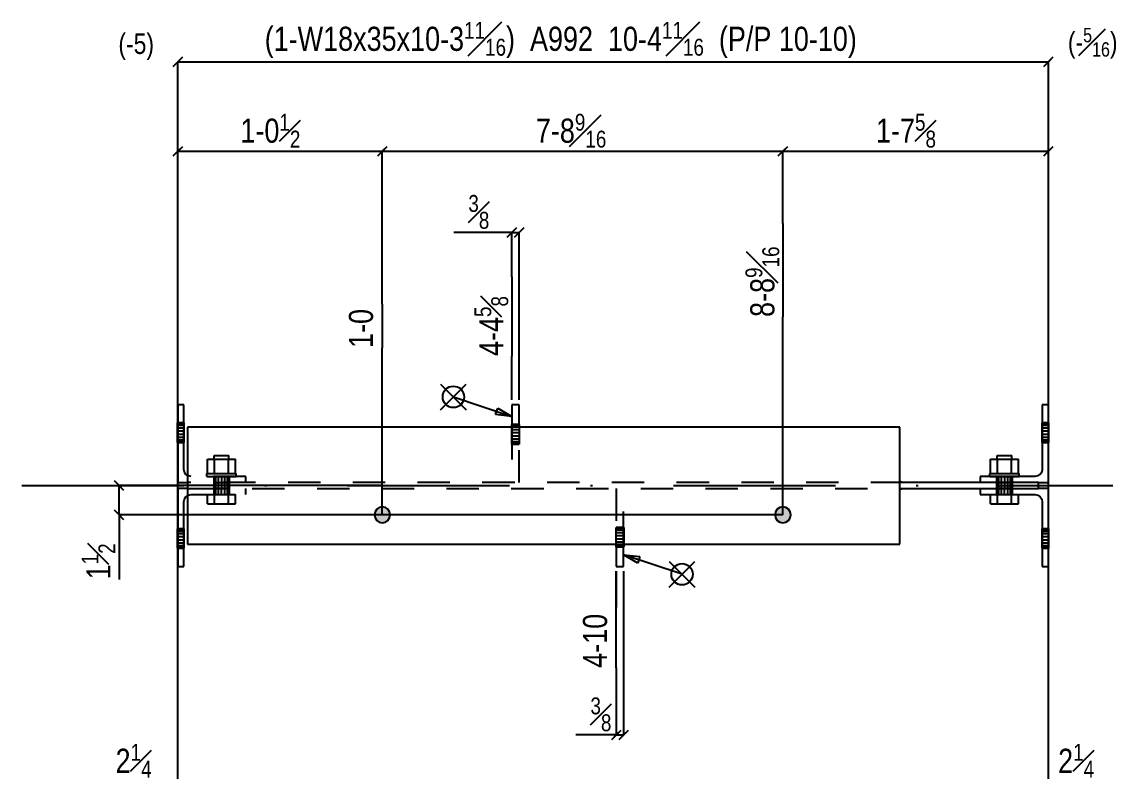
# Model space of a CAD drawing. Extents: x -15 to 112, y -62 to 53.
# Drawn here: x -3 to 53.2, y 14.1 to 52.5 of the extents above; entities that cross this region are included whole.
import ezdxf

# ---------------------------------------------------------------- set-up
doc = ezdxf.new("R2010")
doc.units = 0
doc.header["$LTSCALE"] = 83.105452
doc.header["$MEASUREMENT"] = 0
doc.linetypes.add('SDS2_5', pattern=[0.04, 0.02, -0.02])
doc.linetypes.add('SDS2_6', pattern=[0.2, 0.1, -0.05, 0, -0.05])
doc.layers.get('0').update_dxf_attribs({"linetype": 'CONTINUOUS'})
for name, color, linetype in [('OUTLINE', 7, 'CONTINUOUS'), ('SYSTEM_ANNOTATION', 7, 'CONTINUOUS'), ('USER_ADJUSTED', 7, 'CONTINUOUS'), ('USER_ANNOTATION', 7, 'CONTINUOUS')]:
    doc.layers.add(name, color=color, linetype=linetype)
doc.styles.add('ARIAL', font='arial.ttf', dxfattribs={"width": 0.8, "height": 0.2})

msp = doc.modelspace()

# ---------------------------------------------------------------- hatches: boundary and pattern name
for points in [[(15.5, 27.645), (15.345, 27.614), (15.213, 27.526), (15.125, 27.394), (15.094, 27.239), (15.125, 27.083), (15.213, 26.951), (15.345, 26.863), (15.5, 26.832), (15.655, 26.863), (15.787, 26.951), (15.875, 27.083), (15.906, 27.239), (15.875, 27.394), (15.787, 27.526), (15.655, 27.614), (15.5, 27.645)], [(36.062, 27.645), (35.907, 27.614), (35.775, 27.526), (35.687, 27.394), (35.656, 27.239), (35.687, 27.083), (35.775, 26.951), (35.907, 26.863), (36.062, 26.832), (36.218, 26.863), (36.35, 26.951), (36.438, 27.083), (36.469, 27.239), (36.438, 27.394), (36.35, 27.526), (36.218, 27.614), (36.062, 27.645)]]:
    msp.add_hatch(color=3).paths.add_polyline_path(points, flags=16)

# ---------------------------------------------------------------- linework, layer by layer
at = {"layer": 'OUTLINE', "color": 2, "linetype": 'CONTINUOUS'}
for p, q in [((5.312, 32.889), (5, 32.889)), ((5, 32.889), (5, 28.889)), ((5.312, 29.576), (5.312, 32.889)), ((22.525, 32.889), (22.15, 32.889)), ((22.15, 32.889), (22.15, 31.739)), ((22.525, 31.739), (22.525, 32.889)), ((49.688, 32.889), (49.375, 32.889)), ((49.375, 32.889), (49.375, 29.576)), ((49.688, 28.889), (49.688, 32.889)), ((5, 31.951), (4.995, 31.951)), ((5.317, 31.951), (5.312, 31.951)), ((42.062, 31.739), (5.5, 31.739)), ((5.5, 31.739), (5.5, 25.739)), ((22.15, 31.864), (22.145, 31.864)), ((22.53, 31.864), (22.525, 31.864)), ((42.062, 29.39), (42.062, 31.739)), ((49.375, 31.951), (49.37, 31.951)), ((49.693, 31.951), (49.688, 31.951)), ((4.995, 30.951), (5, 30.951)), ((5.312, 30.951), (5.317, 30.951)), ((49.37, 30.951), (49.375, 30.951)), ((49.688, 30.951), (49.693, 30.951)), ((22.145, 30.864), (22.15, 30.864)), ((22.525, 30.864), (22.53, 30.864)), ((5.341, 29.433), (5.312, 29.576)), ((5.422, 29.311), (5.341, 29.433)), ((5.5, 29.259), (5.422, 29.311)), ((6.844, 29.206), (6.844, 29.201)), ((7.656, 29.201), (7.656, 29.206)), ((42.062, 28.088), (42.062, 29.39)), ((47.031, 29.206), (47.031, 29.201)), ((47.844, 29.201), (47.844, 29.206)), ((49.144, 29.23), (49, 29.201)), ((49.265, 29.311), (49.144, 29.23)), ((49.346, 29.433), (49.265, 29.311)), ((49.375, 29.576), (49.346, 29.433)), ((5, 28.889), (5.5, 28.889)), ((6.844, 28.894), (6.844, 28.889)), ((6.844, 28.889), (6.844, 28.884)), ((7.656, 28.889), (7.656, 28.894)), ((7.656, 28.884), (7.656, 28.889)), ((42.084, 28.942), (42.062, 29.013)), ((42.101, 28.925), (42.084, 28.942)), ((42.209, 28.893), (42.101, 28.925)), ((42.241, 28.889), (42.209, 28.893)), ((42.371, 28.889), (42.241, 28.889)), ((42.562, 28.889), (42.371, 28.889)), ((49.188, 28.889), (42.562, 28.889)), ((49, 29.201), (46.188, 29.201)), ((46.188, 29.201), (46.188, 28.889)), ((47.031, 28.894), (47.031, 28.889)), ((47.031, 28.889), (47.031, 28.884)), ((47.844, 28.889), (47.844, 28.894)), ((47.844, 28.884), (47.844, 28.889)), ((49.188, 28.589), (49.188, 28.889)), ((49.188, 28.889), (49.688, 28.889)), ((5, 28.589), (5, 24.589)), ((5.5, 28.589), (5, 28.589)), ((5.341, 28.045), (5.422, 28.166)), ((5.422, 28.166), (5.5, 28.218)), ((6.844, 28.594), (6.844, 28.589)), ((6.844, 28.589), (6.844, 28.584)), ((6.844, 28.276), (6.844, 28.271)), ((7.656, 28.589), (7.656, 28.594)), ((7.656, 28.584), (7.656, 28.589)), ((7.656, 28.271), (7.656, 28.276)), ((42.062, 28.464), (42.084, 28.535)), ((42.062, 25.739), (42.062, 28.088)), ((42.084, 28.535), (42.101, 28.552)), ((42.101, 28.552), (42.209, 28.584)), ((42.209, 28.584), (42.241, 28.589)), ((42.241, 28.589), (42.371, 28.589)), ((42.371, 28.589), (42.562, 28.589)), ((42.562, 28.589), (49.188, 28.589)), ((46.188, 28.589), (46.188, 28.276)), ((46.188, 28.276), (49, 28.276)), ((47.031, 28.594), (47.031, 28.589)), ((47.031, 28.589), (47.031, 28.584)), ((47.031, 28.276), (47.031, 28.271)), ((47.844, 28.589), (47.844, 28.594)), ((47.844, 28.584), (47.844, 28.589)), ((47.844, 28.271), (47.844, 28.276)), ((49, 28.276), (49.144, 28.248)), ((49.144, 28.248), (49.265, 28.166)), ((49.688, 28.589), (49.188, 28.589)), ((49.265, 28.166), (49.346, 28.045)), ((49.688, 24.589), (49.688, 28.589)), ((5.312, 27.901), (5.341, 28.045)), ((5.312, 24.589), (5.312, 27.901)), ((49.346, 28.045), (49.375, 27.901)), ((49.375, 27.901), (49.375, 24.589)), ((5, 26.526), (4.995, 26.526)), ((5.317, 26.526), (5.312, 26.526)), ((27.51, 26.589), (27.505, 26.589)), ((27.89, 26.589), (27.885, 26.589)), ((49.375, 26.526), (49.37, 26.526)), ((49.693, 26.526), (49.688, 26.526)), ((4.995, 25.526), (5, 25.526)), ((5.312, 25.526), (5.317, 25.526)), ((5.5, 25.739), (42.062, 25.739)), ((27.505, 25.589), (27.51, 25.589)), ((27.51, 25.739), (27.51, 24.589)), ((27.885, 24.589), (27.885, 25.739)), ((27.885, 25.589), (27.89, 25.589)), ((49.37, 25.526), (49.375, 25.526)), ((49.688, 25.526), (49.693, 25.526)), ((5, 24.589), (5.312, 24.589)), ((27.51, 24.589), (27.885, 24.589)), ((49.375, 24.589), (49.688, 24.589))]:
    msp.add_line(p, q, dxfattribs=at)
at = {"layer": 'OUTLINE', "color": 1, "linetype": 'SDS2_5'}
for p, q in [((4.995, 31.92), (4.995, 31.951)), ((4.995, 31.832), (4.995, 31.92)), ((4.995, 31.92), (5, 31.92)), ((4.995, 31.7), (4.995, 31.832)), ((4.995, 31.832), (5, 31.832)), ((4.995, 31.545), (4.995, 31.7)), ((4.995, 31.7), (5, 31.7)), ((4.995, 31.357), (4.995, 31.545)), ((4.995, 31.545), (5, 31.545)), ((5.312, 31.951), (5, 31.951)), ((5, 31.92), (5.312, 31.92)), ((5, 31.832), (5.312, 31.832)), ((5, 31.7), (5.312, 31.7)), ((5, 31.545), (5.312, 31.545)), ((5.312, 31.92), (5.317, 31.92)), ((5.312, 31.832), (5.317, 31.832)), ((5.312, 31.7), (5.317, 31.7)), ((5.312, 31.545), (5.317, 31.545)), ((5.317, 31.951), (5.317, 31.92)), ((5.317, 31.92), (5.317, 31.832)), ((5.317, 31.832), (5.317, 31.7)), ((5.317, 31.7), (5.317, 31.545)), ((5.317, 31.545), (5.317, 31.357)), ((22.145, 31.833), (22.145, 31.864)), ((22.145, 31.833), (22.15, 31.833)), ((22.145, 31.745), (22.145, 31.833)), ((22.145, 31.745), (22.15, 31.745)), ((22.145, 31.613), (22.145, 31.745)), ((22.145, 31.613), (22.15, 31.613)), ((22.145, 31.457), (22.145, 31.613)), ((22.145, 31.457), (22.15, 31.457)), ((22.145, 31.27), (22.145, 31.457)), ((22.525, 31.864), (22.15, 31.864)), ((22.15, 31.833), (22.525, 31.833)), ((22.15, 31.745), (22.525, 31.745)), ((22.15, 31.739), (22.15, 28.889)), ((22.15, 31.613), (22.525, 31.613)), ((22.15, 31.457), (22.525, 31.457)), ((22.525, 31.833), (22.53, 31.833)), ((22.525, 31.745), (22.53, 31.745)), ((22.525, 28.889), (22.525, 31.739)), ((22.525, 31.613), (22.53, 31.613)), ((22.525, 31.457), (22.53, 31.457)), ((22.53, 31.864), (22.53, 31.833)), ((22.53, 31.833), (22.53, 31.745)), ((22.53, 31.745), (22.53, 31.613)), ((22.53, 31.613), (22.53, 31.457)), ((22.53, 31.457), (22.53, 31.27)), ((49.37, 31.92), (49.37, 31.951)), ((49.37, 31.92), (49.375, 31.92)), ((49.37, 31.832), (49.37, 31.92)), ((49.37, 31.832), (49.375, 31.832)), ((49.37, 31.7), (49.37, 31.832)), ((49.37, 31.7), (49.375, 31.7)), ((49.37, 31.545), (49.37, 31.7)), ((49.37, 31.545), (49.375, 31.545)), ((49.37, 31.357), (49.37, 31.545)), ((49.688, 31.951), (49.375, 31.951)), ((49.375, 31.92), (49.688, 31.92)), ((49.375, 31.832), (49.688, 31.832)), ((49.375, 31.7), (49.688, 31.7)), ((49.375, 31.545), (49.688, 31.545)), ((49.688, 31.92), (49.693, 31.92)), ((49.688, 31.832), (49.693, 31.832)), ((49.688, 31.7), (49.693, 31.7)), ((49.688, 31.545), (49.693, 31.545)), ((49.693, 31.951), (49.693, 31.92)), ((49.693, 31.92), (49.693, 31.832)), ((49.693, 31.832), (49.693, 31.7)), ((49.693, 31.7), (49.693, 31.545)), ((49.693, 31.545), (49.693, 31.357)), ((4.995, 31.202), (4.995, 31.357)), ((5, 31.357), (4.995, 31.357)), ((4.995, 31.07), (4.995, 31.202)), ((5, 31.202), (4.995, 31.202)), ((4.995, 30.982), (4.995, 31.07)), ((5, 31.07), (4.995, 31.07)), ((4.995, 30.951), (4.995, 30.982)), ((5, 30.982), (4.995, 30.982)), ((5.312, 31.357), (5, 31.357)), ((5.312, 31.202), (5, 31.202)), ((5.312, 31.07), (5, 31.07)), ((5.312, 30.982), (5, 30.982)), ((5, 30.951), (5.312, 30.951)), ((5.317, 31.357), (5.312, 31.357)), ((5.317, 31.202), (5.312, 31.202)), ((5.317, 31.07), (5.312, 31.07)), ((5.317, 30.982), (5.312, 30.982)), ((5.317, 31.357), (5.317, 31.202)), ((5.317, 31.202), (5.317, 31.07)), ((5.317, 31.07), (5.317, 30.982)), ((5.317, 30.982), (5.317, 30.951)), ((22.145, 31.114), (22.145, 31.27)), ((22.15, 31.27), (22.145, 31.27)), ((22.15, 31.114), (22.145, 31.114)), ((22.145, 30.983), (22.145, 31.114)), ((22.15, 30.983), (22.145, 30.983)), ((22.145, 30.894), (22.145, 30.983)), ((22.15, 30.894), (22.145, 30.894)), ((22.145, 30.864), (22.145, 30.894)), ((22.525, 31.27), (22.15, 31.27)), ((22.525, 31.114), (22.15, 31.114)), ((22.525, 30.983), (22.15, 30.983)), ((22.525, 30.894), (22.15, 30.894)), ((22.53, 31.27), (22.525, 31.27)), ((22.53, 31.114), (22.525, 31.114)), ((22.53, 30.983), (22.525, 30.983)), ((22.53, 30.894), (22.525, 30.894)), ((22.53, 31.27), (22.53, 31.114)), ((22.53, 31.114), (22.53, 30.983)), ((22.53, 30.983), (22.53, 30.894)), ((22.53, 30.894), (22.53, 30.864)), ((49.37, 31.202), (49.37, 31.357)), ((49.375, 31.357), (49.37, 31.357)), ((49.375, 31.202), (49.37, 31.202)), ((49.37, 31.07), (49.37, 31.202)), ((49.375, 31.07), (49.37, 31.07)), ((49.37, 30.982), (49.37, 31.07)), ((49.375, 30.982), (49.37, 30.982)), ((49.37, 30.951), (49.37, 30.982)), ((49.688, 31.357), (49.375, 31.357)), ((49.688, 31.202), (49.375, 31.202)), ((49.688, 31.07), (49.375, 31.07)), ((49.688, 30.982), (49.375, 30.982)), ((49.375, 30.951), (49.688, 30.951)), ((49.693, 31.357), (49.688, 31.357)), ((49.693, 31.202), (49.688, 31.202)), ((49.693, 31.07), (49.688, 31.07)), ((49.693, 30.982), (49.688, 30.982)), ((49.693, 31.357), (49.693, 31.202)), ((49.693, 31.202), (49.693, 31.07)), ((49.693, 31.07), (49.693, 30.982)), ((49.693, 30.982), (49.693, 30.951)), ((22.15, 30.864), (22.525, 30.864)), ((6.531, 29.362), (6.531, 30.096)), ((6.531, 30.096), (6.891, 30.096)), ((6.875, 30.096), (6.875, 30.276)), ((6.875, 30.276), (6.922, 30.276)), ((6.875, 30.096), (6.922, 30.096)), ((6.875, 30.096), (6.922, 30.096)), ((6.891, 29.362), (6.891, 30.096)), ((6.891, 29.362), (6.891, 30.096)), ((6.891, 29.362), (6.891, 30.096)), ((6.891, 30.096), (7.609, 30.096)), ((6.922, 30.276), (7.062, 30.276)), ((6.922, 30.096), (7.062, 30.096)), ((6.922, 30.096), (7.062, 30.096)), ((7.062, 30.276), (7.25, 30.276)), ((7.062, 30.096), (7.25, 30.096)), ((7.062, 30.096), (7.25, 30.096)), ((7.25, 30.276), (7.438, 30.276)), ((7.25, 30.096), (7.438, 30.096)), ((7.25, 30.096), (7.438, 30.096)), ((7.438, 30.276), (7.578, 30.276)), ((7.438, 30.096), (7.578, 30.096)), ((7.438, 30.096), (7.578, 30.096)), ((7.578, 30.276), (7.625, 30.276)), ((7.578, 30.096), (7.625, 30.096)), ((7.578, 30.096), (7.625, 30.096)), ((7.609, 29.362), (7.609, 30.096)), ((7.609, 29.362), (7.609, 30.096)), ((7.609, 29.362), (7.609, 30.096)), ((7.609, 30.096), (7.969, 30.096)), ((7.625, 30.096), (7.625, 30.276)), ((7.969, 29.362), (7.969, 30.096)), ((46.719, 29.362), (46.719, 30.096)), ((46.719, 30.096), (47.078, 30.096)), ((47.062, 30.096), (47.062, 30.276)), ((47.062, 30.276), (47.109, 30.276)), ((47.062, 30.096), (47.109, 30.096)), ((47.062, 30.096), (47.109, 30.096)), ((47.078, 29.362), (47.078, 30.096)), ((47.078, 29.362), (47.078, 30.096)), ((47.078, 29.362), (47.078, 30.096)), ((47.078, 30.096), (47.797, 30.096)), ((47.109, 30.276), (47.25, 30.276)), ((47.109, 30.096), (47.25, 30.096)), ((47.109, 30.096), (47.25, 30.096)), ((47.25, 30.276), (47.438, 30.276)), ((47.25, 30.096), (47.438, 30.096)), ((47.25, 30.096), (47.438, 30.096)), ((47.438, 30.276), (47.625, 30.276)), ((47.438, 30.096), (47.625, 30.096)), ((47.438, 30.096), (47.625, 30.096)), ((47.625, 30.276), (47.766, 30.276)), ((47.625, 30.096), (47.766, 30.096)), ((47.625, 30.096), (47.766, 30.096)), ((47.766, 30.276), (47.812, 30.276)), ((47.766, 30.096), (47.812, 30.096)), ((47.766, 30.096), (47.812, 30.096)), ((47.797, 29.362), (47.797, 30.096)), ((47.797, 29.362), (47.797, 30.096)), ((47.797, 29.362), (47.797, 30.096)), ((47.797, 30.096), (48.156, 30.096)), ((47.812, 30.096), (47.812, 30.276)), ((48.156, 29.362), (48.156, 30.096)), ((5.544, 29.23), (5.5, 29.259)), ((5.688, 29.201), (5.544, 29.23)), ((6.5, 29.206), (6.5, 29.362)), ((6.5, 29.362), (6.555, 29.362)), ((6.5, 29.206), (6.555, 29.206)), ((6.531, 29.362), (6.891, 29.362)), ((6.531, 29.362), (6.891, 29.362)), ((6.555, 29.362), (6.719, 29.362)), ((6.555, 29.206), (6.719, 29.206)), ((6.719, 29.362), (6.961, 29.362)), ((6.719, 29.206), (6.961, 29.206)), ((6.844, 29.206), (6.875, 29.206)), ((6.875, 29.201), (6.875, 29.206)), ((6.875, 29.206), (6.963, 29.206)), ((6.875, 28.276), (6.875, 29.206)), ((6.875, 29.206), (6.922, 29.206)), ((6.875, 29.206), (6.922, 29.206)), ((6.891, 29.362), (7.609, 29.362)), ((6.891, 29.362), (7.609, 29.362)), ((6.922, 29.206), (7.062, 29.206)), ((6.922, 29.206), (7.062, 29.206)), ((6.961, 29.362), (7.25, 29.362)), ((6.961, 29.206), (7.25, 29.206)), ((6.963, 29.201), (6.963, 29.206)), ((6.963, 29.206), (7.095, 29.206)), ((7.062, 29.206), (7.25, 29.206)), ((7.062, 29.206), (7.25, 29.206)), ((7.095, 29.201), (7.095, 29.206)), ((7.095, 29.206), (7.25, 29.206)), ((7.25, 29.362), (7.539, 29.362)), ((7.25, 29.206), (7.25, 29.201)), ((7.25, 29.206), (7.405, 29.206)), ((7.25, 29.206), (7.438, 29.206)), ((7.25, 29.206), (7.438, 29.206)), ((7.25, 29.206), (7.539, 29.206)), ((7.405, 29.206), (7.537, 29.206)), ((7.405, 29.206), (7.405, 29.201)), ((7.438, 29.206), (7.578, 29.206)), ((7.438, 29.206), (7.578, 29.206)), ((7.537, 29.206), (7.625, 29.206)), ((7.537, 29.206), (7.537, 29.201)), ((7.539, 29.362), (7.781, 29.362)), ((7.539, 29.206), (7.781, 29.206)), ((7.578, 29.206), (7.625, 29.206)), ((7.578, 29.206), (7.625, 29.206)), ((7.609, 29.362), (7.969, 29.362)), ((7.609, 29.362), (7.969, 29.362)), ((7.625, 29.206), (7.656, 29.206)), ((7.625, 29.206), (7.625, 29.201)), ((7.625, 28.276), (7.625, 29.206)), ((7.781, 29.362), (7.945, 29.362)), ((7.781, 29.206), (7.945, 29.206)), ((7.945, 29.362), (8, 29.362)), ((7.945, 29.206), (8, 29.206)), ((8, 29.206), (8, 29.362)), ((46.688, 29.206), (46.688, 29.362)), ((46.688, 29.362), (46.742, 29.362)), ((46.688, 29.206), (46.742, 29.206)), ((46.719, 29.362), (47.078, 29.362)), ((46.719, 29.362), (47.078, 29.362)), ((46.742, 29.362), (46.906, 29.362)), ((46.742, 29.206), (46.906, 29.206)), ((46.906, 29.362), (47.148, 29.362)), ((46.906, 29.206), (47.148, 29.206)), ((47.031, 29.206), (47.062, 29.206)), ((47.062, 29.201), (47.062, 29.206)), ((47.062, 29.206), (47.15, 29.206)), ((47.062, 28.276), (47.062, 29.206)), ((47.062, 29.206), (47.109, 29.206)), ((47.062, 29.206), (47.109, 29.206)), ((47.078, 29.362), (47.797, 29.362)), ((47.078, 29.362), (47.797, 29.362)), ((47.109, 29.206), (47.25, 29.206)), ((47.109, 29.206), (47.25, 29.206)), ((47.148, 29.362), (47.438, 29.362)), ((47.148, 29.206), (47.438, 29.206)), ((47.15, 29.201), (47.15, 29.206)), ((47.15, 29.206), (47.282, 29.206)), ((47.25, 29.206), (47.438, 29.206)), ((47.25, 29.206), (47.438, 29.206)), ((47.282, 29.201), (47.282, 29.206)), ((47.282, 29.206), (47.438, 29.206)), ((47.438, 29.362), (47.727, 29.362)), ((47.438, 29.206), (47.438, 29.201)), ((47.438, 29.206), (47.593, 29.206)), ((47.438, 29.206), (47.625, 29.206)), ((47.438, 29.206), (47.625, 29.206)), ((47.438, 29.206), (47.727, 29.206)), ((47.593, 29.206), (47.725, 29.206)), ((47.593, 29.206), (47.593, 29.201)), ((47.625, 29.206), (47.766, 29.206)), ((47.625, 29.206), (47.766, 29.206)), ((47.725, 29.206), (47.813, 29.206)), ((47.725, 29.206), (47.725, 29.201)), ((47.727, 29.362), (47.969, 29.362)), ((47.727, 29.206), (47.969, 29.206)), ((47.766, 29.206), (47.812, 29.206)), ((47.766, 29.206), (47.812, 29.206)), ((47.797, 29.362), (48.156, 29.362)), ((47.797, 29.362), (48.156, 29.362)), ((47.812, 28.276), (47.812, 29.206)), ((47.813, 29.206), (47.844, 29.206)), ((47.813, 29.206), (47.813, 29.201)), ((47.969, 29.362), (48.133, 29.362)), ((47.969, 29.206), (48.133, 29.206)), ((48.133, 29.362), (48.188, 29.362)), ((48.133, 29.206), (48.188, 29.206)), ((48.188, 29.206), (48.188, 29.362)), ((42.241, 28.889), (5.5, 28.889)), ((8.5, 29.201), (5.688, 29.201)), ((6.844, 29.201), (6.844, 28.889)), ((6.844, 28.894), (6.875, 28.894)), ((6.844, 28.889), (6.844, 28.589)), ((6.875, 28.884), (6.844, 28.884)), ((6.875, 28.889), (6.875, 29.201)), ((6.875, 28.276), (6.875, 29.198)), ((6.875, 28.889), (6.875, 28.894)), ((6.875, 28.894), (6.963, 28.894)), ((6.875, 28.589), (6.875, 28.889)), ((6.875, 28.884), (6.875, 28.889)), ((6.963, 28.884), (6.875, 28.884)), ((6.963, 28.889), (6.963, 29.201)), ((6.963, 28.889), (6.963, 28.894)), ((6.963, 28.894), (7.095, 28.894)), ((6.963, 28.589), (6.963, 28.889)), ((6.963, 28.884), (6.963, 28.889)), ((7.095, 28.884), (6.963, 28.884)), ((7.095, 28.889), (7.095, 29.201)), ((7.095, 28.889), (7.095, 28.894)), ((7.095, 28.894), (7.25, 28.894)), ((7.095, 28.589), (7.095, 28.889)), ((7.095, 28.884), (7.095, 28.889)), ((7.25, 28.884), (7.095, 28.884)), ((7.25, 29.201), (7.25, 28.889)), ((7.25, 28.894), (7.25, 28.889)), ((7.25, 28.894), (7.405, 28.894)), ((7.25, 28.889), (7.25, 28.589)), ((7.25, 28.889), (7.25, 28.884)), ((7.405, 28.884), (7.25, 28.884)), ((7.405, 29.201), (7.405, 28.889)), ((7.405, 28.894), (7.537, 28.894)), ((7.405, 28.894), (7.405, 28.889)), ((7.405, 28.889), (7.405, 28.589)), ((7.405, 28.889), (7.405, 28.884)), ((7.537, 28.884), (7.405, 28.884)), ((7.537, 29.201), (7.537, 28.889)), ((7.537, 28.894), (7.625, 28.894)), ((7.537, 28.894), (7.537, 28.889)), ((7.537, 28.889), (7.537, 28.589)), ((7.537, 28.889), (7.537, 28.884)), ((7.625, 28.884), (7.537, 28.884)), ((7.625, 29.201), (7.625, 28.889)), ((7.625, 28.276), (7.625, 29.198)), ((7.625, 28.894), (7.656, 28.894)), ((7.625, 28.894), (7.625, 28.889)), ((7.625, 28.889), (7.625, 28.589)), ((7.625, 28.889), (7.625, 28.884)), ((7.656, 28.884), (7.625, 28.884)), ((7.656, 28.889), (7.656, 29.201)), ((7.656, 28.589), (7.656, 28.889)), ((8.5, 28.889), (8.5, 29.201)), ((47.031, 29.201), (47.031, 28.889)), ((47.031, 28.894), (47.062, 28.894)), ((47.031, 28.889), (47.031, 28.589)), ((47.062, 28.884), (47.031, 28.884)), ((47.062, 28.889), (47.062, 29.201)), ((47.062, 28.276), (47.062, 29.198)), ((47.062, 28.889), (47.062, 28.894)), ((47.062, 28.894), (47.15, 28.894)), ((47.062, 28.589), (47.062, 28.889)), ((47.062, 28.884), (47.062, 28.889)), ((47.15, 28.884), (47.062, 28.884)), ((47.15, 28.889), (47.15, 29.201)), ((47.15, 28.889), (47.15, 28.894)), ((47.15, 28.894), (47.282, 28.894)), ((47.15, 28.589), (47.15, 28.889)), ((47.15, 28.884), (47.15, 28.889)), ((47.282, 28.884), (47.15, 28.884)), ((47.282, 28.889), (47.282, 29.201)), ((47.282, 28.889), (47.282, 28.894)), ((47.282, 28.894), (47.438, 28.894)), ((47.282, 28.589), (47.282, 28.889)), ((47.282, 28.884), (47.282, 28.889)), ((47.438, 28.884), (47.282, 28.884)), ((47.438, 29.201), (47.438, 28.889)), ((47.438, 28.894), (47.438, 28.889)), ((47.438, 28.894), (47.593, 28.894)), ((47.438, 28.889), (47.438, 28.589)), ((47.438, 28.889), (47.438, 28.884)), ((47.593, 28.884), (47.438, 28.884)), ((47.593, 29.201), (47.593, 28.889)), ((47.593, 28.894), (47.725, 28.894)), ((47.593, 28.894), (47.593, 28.889)), ((47.593, 28.889), (47.593, 28.589)), ((47.593, 28.889), (47.593, 28.884)), ((47.725, 28.884), (47.593, 28.884)), ((47.725, 29.201), (47.725, 28.889)), ((47.725, 28.894), (47.813, 28.894)), ((47.725, 28.894), (47.725, 28.889)), ((47.725, 28.889), (47.725, 28.589)), ((47.725, 28.889), (47.725, 28.884)), ((47.813, 28.884), (47.725, 28.884)), ((47.812, 28.276), (47.812, 29.198)), ((47.813, 29.201), (47.813, 28.889)), ((47.813, 28.894), (47.844, 28.894)), ((47.813, 28.894), (47.813, 28.889)), ((47.813, 28.889), (47.813, 28.589)), ((47.813, 28.889), (47.813, 28.884)), ((47.844, 28.884), (47.813, 28.884)), ((47.844, 28.889), (47.844, 29.201)), ((47.844, 28.589), (47.844, 28.889)), ((5.5, 28.589), (42.241, 28.589)), ((5.5, 28.218), (5.544, 28.248)), ((5.544, 28.248), (5.688, 28.276)), ((5.688, 28.276), (8.5, 28.276)), ((6.531, 27.807), (6.531, 28.276)), ((6.531, 28.276), (6.891, 28.276)), ((6.844, 28.594), (6.875, 28.594)), ((6.844, 28.589), (6.844, 28.276)), ((6.875, 28.584), (6.844, 28.584)), ((6.875, 28.271), (6.844, 28.271)), ((6.875, 28.589), (6.875, 28.594)), ((6.875, 28.594), (6.963, 28.594)), ((6.875, 28.584), (6.875, 28.589)), ((6.875, 28.276), (6.875, 28.589)), ((6.963, 28.584), (6.875, 28.584)), ((6.875, 28.271), (6.875, 28.276)), ((6.875, 28.276), (6.922, 28.276)), ((6.875, 28.276), (6.922, 28.276)), ((6.963, 28.271), (6.875, 28.271)), ((6.891, 27.807), (6.891, 28.276)), ((6.891, 27.807), (6.891, 28.276)), ((6.891, 27.807), (6.891, 28.276)), ((6.891, 28.276), (7.609, 28.276)), ((6.922, 28.276), (7.062, 28.276)), ((6.922, 28.276), (7.062, 28.276)), ((6.963, 28.589), (6.963, 28.594)), ((6.963, 28.594), (7.095, 28.594)), ((6.963, 28.584), (6.963, 28.589)), ((6.963, 28.276), (6.963, 28.589)), ((7.095, 28.584), (6.963, 28.584)), ((6.963, 28.271), (6.963, 28.276)), ((7.095, 28.271), (6.963, 28.271)), ((7.062, 28.276), (7.25, 28.276)), ((7.062, 28.276), (7.25, 28.276)), ((7.095, 28.589), (7.095, 28.594)), ((7.095, 28.594), (7.25, 28.594)), ((7.095, 28.584), (7.095, 28.589)), ((7.095, 28.276), (7.095, 28.589)), ((7.25, 28.584), (7.095, 28.584)), ((7.095, 28.271), (7.095, 28.276)), ((7.25, 28.271), (7.095, 28.271)), ((7.25, 28.589), (7.25, 28.594)), ((7.25, 28.594), (7.405, 28.594)), ((7.25, 28.589), (7.25, 28.584)), ((7.25, 28.276), (7.25, 28.589)), ((7.405, 28.584), (7.25, 28.584)), ((7.25, 28.271), (7.25, 28.276)), ((7.25, 28.276), (7.438, 28.276)), ((7.25, 28.276), (7.438, 28.276)), ((7.405, 28.271), (7.25, 28.271)), ((7.405, 28.594), (7.405, 28.589)), ((7.405, 28.594), (7.537, 28.594)), ((7.405, 28.589), (7.405, 28.584)), ((7.405, 28.589), (7.405, 28.276)), ((7.537, 28.584), (7.405, 28.584)), ((7.405, 28.276), (7.405, 28.271)), ((7.537, 28.271), (7.405, 28.271)), ((7.438, 28.276), (7.578, 28.276)), ((7.438, 28.276), (7.578, 28.276)), ((7.537, 28.594), (7.537, 28.589)), ((7.537, 28.594), (7.625, 28.594)), ((7.537, 28.589), (7.537, 28.584)), ((7.537, 28.589), (7.537, 28.276)), ((7.625, 28.584), (7.537, 28.584)), ((7.537, 28.276), (7.537, 28.271)), ((7.625, 28.271), (7.537, 28.271)), ((7.578, 28.276), (7.625, 28.276)), ((7.578, 28.276), (7.625, 28.276)), ((7.609, 27.807), (7.609, 28.276)), ((7.609, 27.807), (7.609, 28.276)), ((7.609, 27.807), (7.609, 28.276)), ((7.609, 28.276), (7.969, 28.276)), ((7.625, 28.594), (7.625, 28.589)), ((7.625, 28.594), (7.656, 28.594)), ((7.625, 28.589), (7.625, 28.584)), ((7.625, 28.589), (7.625, 28.276)), ((7.656, 28.584), (7.625, 28.584)), ((7.625, 28.276), (7.625, 28.271)), ((7.656, 28.271), (7.625, 28.271)), ((7.656, 28.276), (7.656, 28.589)), ((7.969, 27.807), (7.969, 28.276)), ((8.5, 28.276), (8.5, 28.589)), ((27.51, 28.589), (27.51, 25.739)), ((27.885, 25.739), (27.885, 28.589)), ((46.719, 27.807), (46.719, 28.276)), ((46.719, 28.276), (47.078, 28.276)), ((47.031, 28.594), (47.062, 28.594)), ((47.031, 28.589), (47.031, 28.276)), ((47.062, 28.584), (47.031, 28.584)), ((47.062, 28.271), (47.031, 28.271)), ((47.062, 28.589), (47.062, 28.594)), ((47.062, 28.594), (47.15, 28.594)), ((47.062, 28.584), (47.062, 28.589)), ((47.062, 28.276), (47.062, 28.589)), ((47.15, 28.584), (47.062, 28.584)), ((47.062, 28.271), (47.062, 28.276)), ((47.062, 28.276), (47.109, 28.276)), ((47.062, 28.276), (47.109, 28.276)), ((47.15, 28.271), (47.062, 28.271)), ((47.078, 27.807), (47.078, 28.276)), ((47.078, 27.807), (47.078, 28.276)), ((47.078, 27.807), (47.078, 28.276)), ((47.078, 28.276), (47.797, 28.276)), ((47.109, 28.276), (47.25, 28.276)), ((47.109, 28.276), (47.25, 28.276)), ((47.15, 28.589), (47.15, 28.594)), ((47.15, 28.594), (47.282, 28.594)), ((47.15, 28.584), (47.15, 28.589)), ((47.15, 28.276), (47.15, 28.589)), ((47.282, 28.584), (47.15, 28.584)), ((47.15, 28.271), (47.15, 28.276)), ((47.282, 28.271), (47.15, 28.271)), ((47.25, 28.276), (47.438, 28.276)), ((47.25, 28.276), (47.438, 28.276)), ((47.282, 28.589), (47.282, 28.594)), ((47.282, 28.594), (47.438, 28.594)), ((47.282, 28.584), (47.282, 28.589)), ((47.282, 28.276), (47.282, 28.589)), ((47.438, 28.584), (47.282, 28.584)), ((47.282, 28.271), (47.282, 28.276)), ((47.438, 28.271), (47.282, 28.271)), ((47.438, 28.589), (47.438, 28.594)), ((47.438, 28.594), (47.593, 28.594)), ((47.438, 28.589), (47.438, 28.584)), ((47.438, 28.276), (47.438, 28.589)), ((47.593, 28.584), (47.438, 28.584)), ((47.438, 28.271), (47.438, 28.276)), ((47.438, 28.276), (47.625, 28.276)), ((47.438, 28.276), (47.625, 28.276)), ((47.593, 28.271), (47.438, 28.271)), ((47.593, 28.594), (47.593, 28.589)), ((47.593, 28.594), (47.725, 28.594)), ((47.593, 28.589), (47.593, 28.584)), ((47.593, 28.589), (47.593, 28.276)), ((47.725, 28.584), (47.593, 28.584)), ((47.593, 28.276), (47.593, 28.271)), ((47.725, 28.271), (47.593, 28.271)), ((47.625, 28.276), (47.766, 28.276)), ((47.625, 28.276), (47.766, 28.276)), ((47.725, 28.594), (47.725, 28.589)), ((47.725, 28.594), (47.813, 28.594)), ((47.725, 28.589), (47.725, 28.584)), ((47.725, 28.589), (47.725, 28.276)), ((47.813, 28.584), (47.725, 28.584)), ((47.725, 28.276), (47.725, 28.271)), ((47.813, 28.271), (47.725, 28.271)), ((47.766, 28.276), (47.812, 28.276)), ((47.766, 28.276), (47.812, 28.276)), ((47.797, 27.807), (47.797, 28.276)), ((47.797, 27.807), (47.797, 28.276)), ((47.797, 27.807), (47.797, 28.276)), ((47.797, 28.276), (48.156, 28.276)), ((47.813, 28.594), (47.813, 28.589)), ((47.813, 28.594), (47.844, 28.594)), ((47.813, 28.589), (47.813, 28.584)), ((47.813, 28.589), (47.813, 28.276)), ((47.844, 28.584), (47.813, 28.584)), ((47.813, 28.276), (47.813, 28.271)), ((47.844, 28.271), (47.813, 28.271)), ((47.844, 28.276), (47.844, 28.589)), ((48.156, 27.807), (48.156, 28.276)), ((6.531, 27.807), (6.891, 27.807)), ((6.891, 27.807), (7.609, 27.807)), ((7.609, 27.807), (7.969, 27.807)), ((46.719, 27.807), (47.078, 27.807)), ((47.078, 27.807), (47.797, 27.807)), ((47.797, 27.807), (48.156, 27.807)), ((4.995, 26.495), (4.995, 26.526)), ((4.995, 26.407), (4.995, 26.495)), ((4.995, 26.495), (5, 26.495)), ((4.995, 26.275), (4.995, 26.407)), ((4.995, 26.407), (5, 26.407)), ((5.312, 26.526), (5, 26.526)), ((5, 26.495), (5.312, 26.495)), ((5, 26.407), (5.312, 26.407)), ((5.312, 26.495), (5.317, 26.495)), ((5.312, 26.407), (5.317, 26.407)), ((5.317, 26.526), (5.317, 26.495)), ((5.317, 26.495), (5.317, 26.407)), ((5.317, 26.407), (5.317, 26.275)), ((27.505, 26.558), (27.505, 26.589)), ((27.505, 26.47), (27.505, 26.558)), ((27.505, 26.558), (27.51, 26.558)), ((27.505, 26.338), (27.505, 26.47)), ((27.505, 26.47), (27.51, 26.47)), ((27.885, 26.589), (27.51, 26.589)), ((27.51, 26.558), (27.885, 26.558)), ((27.51, 26.47), (27.885, 26.47)), ((27.885, 26.558), (27.89, 26.558)), ((27.885, 26.47), (27.89, 26.47)), ((27.89, 26.589), (27.89, 26.558)), ((27.89, 26.558), (27.89, 26.47)), ((27.89, 26.47), (27.89, 26.338)), ((49.37, 26.495), (49.37, 26.526)), ((49.37, 26.495), (49.375, 26.495)), ((49.37, 26.407), (49.37, 26.495)), ((49.37, 26.407), (49.375, 26.407)), ((49.37, 26.275), (49.37, 26.407)), ((49.688, 26.526), (49.375, 26.526)), ((49.375, 26.495), (49.688, 26.495)), ((49.375, 26.407), (49.688, 26.407)), ((49.688, 26.495), (49.693, 26.495)), ((49.688, 26.407), (49.693, 26.407)), ((49.693, 26.526), (49.693, 26.495)), ((49.693, 26.495), (49.693, 26.407)), ((49.693, 26.407), (49.693, 26.275)), ((4.995, 26.12), (4.995, 26.275)), ((4.995, 26.275), (5, 26.275)), ((4.995, 25.932), (4.995, 26.12)), ((4.995, 26.12), (5, 26.12)), ((4.995, 25.777), (4.995, 25.932)), ((5, 25.932), (4.995, 25.932)), ((5, 26.275), (5.312, 26.275)), ((5, 26.12), (5.312, 26.12)), ((5.312, 25.932), (5, 25.932)), ((5.312, 26.275), (5.317, 26.275)), ((5.312, 26.12), (5.317, 26.12)), ((5.317, 25.932), (5.312, 25.932)), ((5.317, 26.275), (5.317, 26.12)), ((5.317, 26.12), (5.317, 25.932)), ((5.317, 25.932), (5.317, 25.777)), ((27.505, 26.182), (27.505, 26.338)), ((27.505, 26.338), (27.51, 26.338)), ((27.505, 25.995), (27.505, 26.182)), ((27.505, 26.182), (27.51, 26.182)), ((27.505, 25.839), (27.505, 25.995)), ((27.51, 25.995), (27.505, 25.995)), ((27.505, 25.708), (27.505, 25.839)), ((27.51, 25.839), (27.505, 25.839)), ((27.51, 26.338), (27.885, 26.338)), ((27.51, 26.182), (27.885, 26.182)), ((27.885, 25.995), (27.51, 25.995)), ((27.885, 25.839), (27.51, 25.839)), ((27.885, 26.338), (27.89, 26.338)), ((27.885, 26.182), (27.89, 26.182)), ((27.89, 25.995), (27.885, 25.995)), ((27.89, 25.839), (27.885, 25.839)), ((27.89, 26.338), (27.89, 26.182)), ((27.89, 26.182), (27.89, 25.995)), ((27.89, 25.995), (27.89, 25.839)), ((27.89, 25.839), (27.89, 25.708)), ((49.37, 26.275), (49.375, 26.275)), ((49.37, 26.12), (49.37, 26.275)), ((49.37, 26.12), (49.375, 26.12)), ((49.37, 25.932), (49.37, 26.12)), ((49.37, 25.777), (49.37, 25.932)), ((49.375, 25.932), (49.37, 25.932)), ((49.375, 26.275), (49.688, 26.275)), ((49.375, 26.12), (49.688, 26.12)), ((49.688, 25.932), (49.375, 25.932)), ((49.688, 26.275), (49.693, 26.275)), ((49.688, 26.12), (49.693, 26.12)), ((49.693, 25.932), (49.688, 25.932)), ((49.693, 26.275), (49.693, 26.12)), ((49.693, 26.12), (49.693, 25.932)), ((49.693, 25.932), (49.693, 25.777)), ((4.995, 25.645), (4.995, 25.777)), ((5, 25.777), (4.995, 25.777)), ((4.995, 25.557), (4.995, 25.645)), ((5, 25.645), (4.995, 25.645)), ((4.995, 25.526), (4.995, 25.557)), ((5, 25.557), (4.995, 25.557)), ((5.312, 25.777), (5, 25.777)), ((5.312, 25.645), (5, 25.645)), ((5.312, 25.557), (5, 25.557)), ((5, 25.526), (5.312, 25.526)), ((5.317, 25.777), (5.312, 25.777)), ((5.317, 25.645), (5.312, 25.645)), ((5.317, 25.557), (5.312, 25.557)), ((5.317, 25.777), (5.317, 25.645)), ((5.317, 25.645), (5.317, 25.557)), ((5.317, 25.557), (5.317, 25.526)), ((27.505, 25.619), (27.505, 25.708)), ((27.51, 25.708), (27.505, 25.708)), ((27.505, 25.589), (27.505, 25.619)), ((27.51, 25.619), (27.505, 25.619)), ((27.885, 25.708), (27.51, 25.708)), ((27.885, 25.619), (27.51, 25.619)), ((27.51, 25.589), (27.885, 25.589)), ((27.89, 25.708), (27.885, 25.708)), ((27.89, 25.619), (27.885, 25.619)), ((27.89, 25.708), (27.89, 25.619)), ((27.89, 25.619), (27.89, 25.589)), ((49.375, 25.777), (49.37, 25.777)), ((49.37, 25.645), (49.37, 25.777)), ((49.375, 25.645), (49.37, 25.645)), ((49.37, 25.557), (49.37, 25.645)), ((49.375, 25.557), (49.37, 25.557)), ((49.37, 25.526), (49.37, 25.557)), ((49.688, 25.777), (49.375, 25.777)), ((49.688, 25.645), (49.375, 25.645)), ((49.688, 25.557), (49.375, 25.557)), ((49.375, 25.526), (49.688, 25.526)), ((49.693, 25.777), (49.688, 25.777)), ((49.693, 25.645), (49.688, 25.645)), ((49.693, 25.557), (49.688, 25.557)), ((49.693, 25.777), (49.693, 25.645)), ((49.693, 25.645), (49.693, 25.557)), ((49.693, 25.557), (49.693, 25.526))]:
    msp.add_line(p, q, dxfattribs=at)
at = {"layer": 'OUTLINE', "color": 1, "linetype": 'CONTINUOUS'}
for p, q in [((6.531, 29.362), (6.531, 30.096)), ((6.531, 30.096), (6.891, 30.096)), ((6.875, 30.096), (6.875, 30.276)), ((6.875, 30.276), (6.922, 30.276)), ((6.891, 29.362), (6.891, 30.096)), ((6.891, 30.096), (7.609, 30.096)), ((6.922, 30.276), (7.062, 30.276)), ((7.062, 30.276), (7.25, 30.276)), ((7.25, 30.276), (7.438, 30.276)), ((7.438, 30.276), (7.578, 30.276)), ((7.578, 30.276), (7.625, 30.276)), ((7.609, 29.362), (7.609, 30.096)), ((7.609, 30.096), (7.969, 30.096)), ((7.625, 30.096), (7.625, 30.276)), ((7.969, 29.362), (7.969, 30.096)), ((46.719, 29.362), (46.719, 30.096)), ((46.719, 30.096), (47.078, 30.096)), ((47.062, 30.096), (47.062, 30.276)), ((47.062, 30.276), (47.109, 30.276)), ((47.078, 29.362), (47.078, 30.096)), ((47.078, 30.096), (47.797, 30.096)), ((47.109, 30.276), (47.25, 30.276)), ((47.25, 30.276), (47.438, 30.276)), ((47.438, 30.276), (47.625, 30.276)), ((47.625, 30.276), (47.766, 30.276)), ((47.766, 30.276), (47.812, 30.276)), ((47.797, 29.362), (47.797, 30.096)), ((47.797, 30.096), (48.156, 30.096)), ((47.812, 30.096), (47.812, 30.276)), ((48.156, 29.362), (48.156, 30.096)), ((6.5, 29.206), (6.5, 29.362)), ((6.5, 29.362), (6.555, 29.362)), ((6.5, 29.206), (6.555, 29.206)), ((6.555, 29.362), (6.719, 29.362)), ((6.555, 29.206), (6.719, 29.206)), ((6.719, 29.362), (6.961, 29.362)), ((6.719, 29.206), (6.961, 29.206)), ((6.875, 29.198), (6.875, 29.206)), ((6.961, 29.362), (7.25, 29.362)), ((6.961, 29.206), (7.25, 29.206)), ((7.25, 29.362), (7.539, 29.362)), ((7.25, 29.206), (7.539, 29.206)), ((7.539, 29.362), (7.781, 29.362)), ((7.539, 29.206), (7.781, 29.206)), ((7.625, 29.198), (7.625, 29.206)), ((7.781, 29.362), (7.945, 29.362)), ((7.781, 29.206), (7.945, 29.206)), ((7.945, 29.362), (8, 29.362)), ((7.945, 29.206), (8, 29.206)), ((8, 29.206), (8, 29.362)), ((46.688, 29.206), (46.688, 29.362)), ((46.688, 29.362), (46.742, 29.362)), ((46.688, 29.206), (46.742, 29.206)), ((46.742, 29.362), (46.906, 29.362)), ((46.742, 29.206), (46.906, 29.206)), ((46.906, 29.362), (47.148, 29.362)), ((46.906, 29.206), (47.148, 29.206)), ((47.062, 29.198), (47.062, 29.206)), ((47.148, 29.362), (47.438, 29.362)), ((47.148, 29.206), (47.438, 29.206)), ((47.438, 29.362), (47.727, 29.362)), ((47.438, 29.206), (47.727, 29.206)), ((47.727, 29.362), (47.969, 29.362)), ((47.727, 29.206), (47.969, 29.206)), ((47.812, 29.198), (47.812, 29.206)), ((47.969, 29.362), (48.133, 29.362)), ((47.969, 29.206), (48.133, 29.206)), ((48.133, 29.362), (48.188, 29.362)), ((48.133, 29.206), (48.188, 29.206)), ((48.188, 29.206), (48.188, 29.362)), ((6.531, 27.807), (6.531, 28.276)), ((6.531, 28.276), (6.891, 28.276)), ((6.875, 28.276), (6.875, 28.276)), ((6.891, 27.807), (6.891, 28.276)), ((6.891, 28.276), (7.609, 28.276)), ((7.609, 27.807), (7.609, 28.276)), ((7.609, 28.276), (7.969, 28.276)), ((7.625, 28.276), (7.625, 28.276)), ((7.969, 27.807), (7.969, 28.276)), ((46.719, 27.807), (46.719, 28.276)), ((46.719, 28.276), (47.078, 28.276)), ((47.062, 28.276), (47.062, 28.276)), ((47.078, 27.807), (47.078, 28.276)), ((47.078, 28.276), (47.797, 28.276)), ((47.797, 27.807), (47.797, 28.276)), ((47.797, 28.276), (48.156, 28.276)), ((47.812, 28.276), (47.812, 28.276)), ((48.156, 27.807), (48.156, 28.276)), ((6.531, 27.807), (6.891, 27.807)), ((6.891, 27.807), (7.609, 27.807)), ((7.609, 27.807), (7.969, 27.807)), ((46.719, 27.807), (47.078, 27.807)), ((47.078, 27.807), (47.797, 27.807)), ((47.797, 27.807), (48.156, 27.807))]:
    msp.add_line(p, q, dxfattribs=at)
for points in [[(15.5, 27.645), (15.345, 27.614), (15.213, 27.526), (15.125, 27.394), (15.094, 27.239), (15.125, 27.083), (15.213, 26.951), (15.345, 26.863), (15.5, 26.832), (15.655, 26.863), (15.787, 26.951), (15.875, 27.083), (15.906, 27.239), (15.875, 27.394), (15.787, 27.526), (15.655, 27.614), (15.5, 27.645)], [(36.062, 27.645), (35.907, 27.614), (35.775, 27.526), (35.687, 27.394), (35.656, 27.239), (35.687, 27.083), (35.775, 26.951), (35.907, 26.863), (36.062, 26.832), (36.218, 26.863), (36.35, 26.951), (36.438, 27.083), (36.469, 27.239), (36.438, 27.394), (36.35, 27.526), (36.218, 27.614), (36.062, 27.645)]]:
    msp.add_lwpolyline(points, close=True, dxfattribs=at)
at = {"layer": 'SYSTEM_ANNOTATION', "color": 1, "linetype": 'CONTINUOUS'}
for p, q in [((4.764, 50.241), (5.236, 50.713)), ((5.236, 50.713), (5, 50.477)), ((49.451, 50.241), (49.924, 50.713)), ((49.924, 50.713), (49.688, 50.477)), ((5, 50.477), (4.764, 50.241)), ((5, -9), (5, 50.477)), ((5, 50.477), (49.688, 50.477)), ((49.688, 50.477), (49.451, 50.241)), ((49.688, -9), (49.688, 50.477)), ((4.764, 45.652), (5.236, 46.125)), ((5.236, 46.125), (5, 45.889)), ((15.264, 45.652), (15.736, 46.125)), ((15.264, 45.652), (15.736, 46.125)), ((15.736, 46.125), (15.5, 45.889)), ((15.736, 46.125), (15.5, 45.889)), ((35.826, 45.652), (36.299, 46.125)), ((35.826, 45.652), (36.299, 46.125)), ((36.299, 46.125), (36.062, 45.889)), ((36.299, 46.125), (36.062, 45.889)), ((49.451, 45.652), (49.924, 46.125)), ((49.924, 46.125), (49.688, 45.889)), ((5, 45.889), (4.764, 45.652)), ((5, 28.839), (5, 45.889)), ((5, 45.889), (15.5, 45.889)), ((15.5, 45.889), (15.264, 45.652)), ((15.5, 45.889), (15.264, 45.652)), ((15.5, 38.037), (15.5, 45.889)), ((15.5, 38.037), (15.5, 45.889)), ((15.5, 45.889), (36.062, 45.889)), ((36.062, 45.889), (35.826, 45.652)), ((36.062, 45.889), (35.826, 45.652)), ((36.062, 42.189), (36.062, 45.889)), ((36.062, 42.189), (36.062, 45.889)), ((36.062, 45.889), (49.688, 45.889)), ((49.688, 45.889), (49.451, 45.652)), ((49.688, 28.839), (49.688, 45.889)), ((36.062, 42.189), (36.062, 42.189)), ((36.062, 42.189), (36.062, 37.389)), ((22.15, 39.452), (22.15, 39.452)), ((22.15, 39.452), (22.15, 35.385)), ((15.5, 38.037), (15.5, 38.037)), ((15.5, 38.037), (15.5, 35.799)), ((36.062, 27.239), (36.062, 37.389)), ((36.062, 27.239), (36.062, 37.389)), ((36.062, 27.239), (36.062, 37.389)), ((15.5, 27.239), (15.5, 35.799)), ((15.5, 27.239), (15.5, 35.799)), ((15.5, 27.239), (15.5, 35.799)), ((22.15, 33.139), (22.15, 35.385)), ((18.49, 32.629), (19.81, 33.949)), ((18.49, 33.949), (19.81, 32.629)), ((19.15, 33.289), (22.15, 32.289)), ((21.31, 32.382), (21.422, 32.718)), ((21.422, 32.718), (22.15, 32.289)), ((22.15, 32.289), (21.31, 32.382)), ((22.15, 32.289), (22.15, 32.289)), ((2.223, 28.502), (1.75, 28.975)), ((1.75, 28.975), (1.987, 28.739)), ((1.987, 27.239), (1.987, 28.739)), ((1.987, 28.739), (1.987, 28.739)), ((1.987, 28.739), (2.223, 28.502)), ((15.5, 28.739), (1.987, 28.739)), ((2.223, 27.002), (1.75, 27.475)), ((1.75, 27.475), (1.987, 27.239)), ((36.062, 27.239), (1.987, 27.239)), ((1.987, 27.239), (1.987, 23.927)), ((1.987, 27.239), (2.223, 27.002)), ((30.885, 24.189), (27.885, 25.189)), ((27.885, 25.189), (27.885, 25.189)), ((27.885, 25.189), (28.725, 25.095)), ((28.613, 24.759), (27.885, 25.189)), ((28.725, 25.095), (28.613, 24.759)), ((30.225, 23.529), (31.545, 24.849)), ((30.225, 24.849), (31.545, 23.529))]:
    msp.add_line(p, q, dxfattribs=at)
at = {"layer": 'SYSTEM_ANNOTATION', "color": 1, "linetype": 'SDS2_6'}
msp.add_line((-3, 28.739), (53, 28.739), dxfattribs=at)
at = {"layer": 'SYSTEM_ANNOTATION', "color": 1, "linetype": 'CONTINUOUS'}
for centre in [(19.15, 33.289), (30.885, 24.189)]:
    msp.add_circle(centre, 0.55, dxfattribs=at)
at = {"layer": 'USER_ADJUSTED', "color": 1, "linetype": 'CONTINUOUS'}
for p, q in [((27.51, 22.487), (27.51, 24.339)), ((27.51, 19.389), (27.51, 22.487)), ((27.51, 19.389), (27.51, 19.389))]:
    msp.add_line(p, q, dxfattribs=at)
at = {"layer": 'USER_ANNOTATION', "color": 1, "linetype": 'CONTINUOUS'}
for p, q in [((22.15, 41.722), (19.164, 41.722)), ((21.914, 41.486), (22.386, 41.959)), ((22.15, 41.722), (21.914, 41.486)), ((22.386, 41.959), (22.15, 41.722)), ((22.15, 39.452), (22.15, 41.722)), ((22.15, 41.722), (22.525, 41.722)), ((22.289, 41.486), (22.761, 41.959)), ((22.525, 41.722), (22.289, 41.486)), ((22.761, 41.959), (22.525, 41.722)), ((22.525, 41.722), (22.525, 41.722)), ((22.525, 33.139), (22.525, 41.722)), ((22.15, 33.139), (22.15, 35.385)), ((27.51, 24.339), (27.51, 22.487)), ((27.885, 24.339), (27.885, 15.945)), ((27.51, 19.389), (27.51, 15.945)), ((27.51, 15.945), (25.431, 15.945)), ((27.274, 15.709), (27.746, 16.181)), ((27.51, 15.945), (27.274, 15.709)), ((27.746, 16.181), (27.51, 15.945)), ((27.51, 15.945), (27.885, 15.945)), ((27.649, 15.709), (28.121, 16.181)), ((27.885, 15.945), (27.649, 15.709)), ((28.121, 16.181), (27.885, 15.945)), ((27.885, 15.945), (27.885, 15.945))]:
    msp.add_line(p, q, dxfattribs=at)

# ---------------------------------------------------------------- texts
at = {"layer": 'SYSTEM_ANNOTATION', "color": 1, "linetype": 'CONTINUOUS', "style": 'ARIAL', "width": 0.8}
msp.add_text('(-5)', height=1.0528, dxfattribs=at).set_placement((1.953, 50.882))
msp.add_text('1-0', height=1.2386, rotation=90, dxfattribs=at).set_placement((15.024, 35.799))
at = {"layer": 'SYSTEM_ANNOTATION', "color": 1, "linetype": 'CONTINUOUS', "attachment_point": 7, "style": 'ARIAL'}
for s, insert, char_height in [('\\A1;(1-W18x35x10-3{\\H0.70x;\\S11#16;})  A992  10-4{\\H0.70x;\\S11#16;}  (P/P 10-10)', (9.464, 50.668), 1.23861), ('\\A1;(-{\\H0.70x;\\S5#16;})', (50.688, 50.639), 1.05282), ('\\A1;1-0{\\H0.70x;\\S1#2;}', (8.216, 46.079), 1.23861), ('\\A1;7-8{\\H0.70x;\\S9#16;}', (23.382, 46.079), 1.23861), ('\\A1;1-7{\\H0.70x;\\S5#8;}', (40.841, 46.079), 1.23861), ('\\A1;2{\\H0.70x;\\S1#4;}', (1.809, 13.752), 1.23861), ('\\A1;2{\\H0.70x;\\S1#4;}', (50.188, 13.752), 1.23861)]:
    msp.add_mtext(s, dxfattribs=dict(at, insert=insert, char_height=char_height))
at = {"layer": 'SYSTEM_ANNOTATION', "color": 1, "linetype": 'CONTINUOUS', "char_height": 1.23861, "attachment_point": 7, "rotation": 90, "style": 'ARIAL'}
for s, insert in [('\\A1;8-8{\\H0.70x;\\S9#16;}', (35.872, 37.389)), ('\\A1;4-4{\\H0.70x;\\S5#8;}', (21.959, 35.385)), ('\\A1;1{\\H0.70x;\\S1#2;}', (1.796, 23.927))]:
    msp.add_mtext(s, dxfattribs=dict(at, insert=insert))
at = {"layer": 'USER_ADJUSTED', "color": 1, "linetype": 'CONTINUOUS', "style": 'ARIAL', "width": 0.8}
msp.add_text('4-10', height=1.2386, rotation=90, dxfattribs=at).set_placement((27.034, 19.389))
at = {"layer": 'USER_ANNOTATION', "color": 1, "linetype": 'CONTINUOUS', "char_height": 1.23861, "attachment_point": 9, "style": 'ARIAL'}
for insert in [(20.993, 41.913), (27.26, 16.135)]:
    msp.add_mtext('\\A1;{\\H0.70x;\\S3#8;}', dxfattribs=dict(at, insert=insert))

doc.saveas('drawing.dxf')
